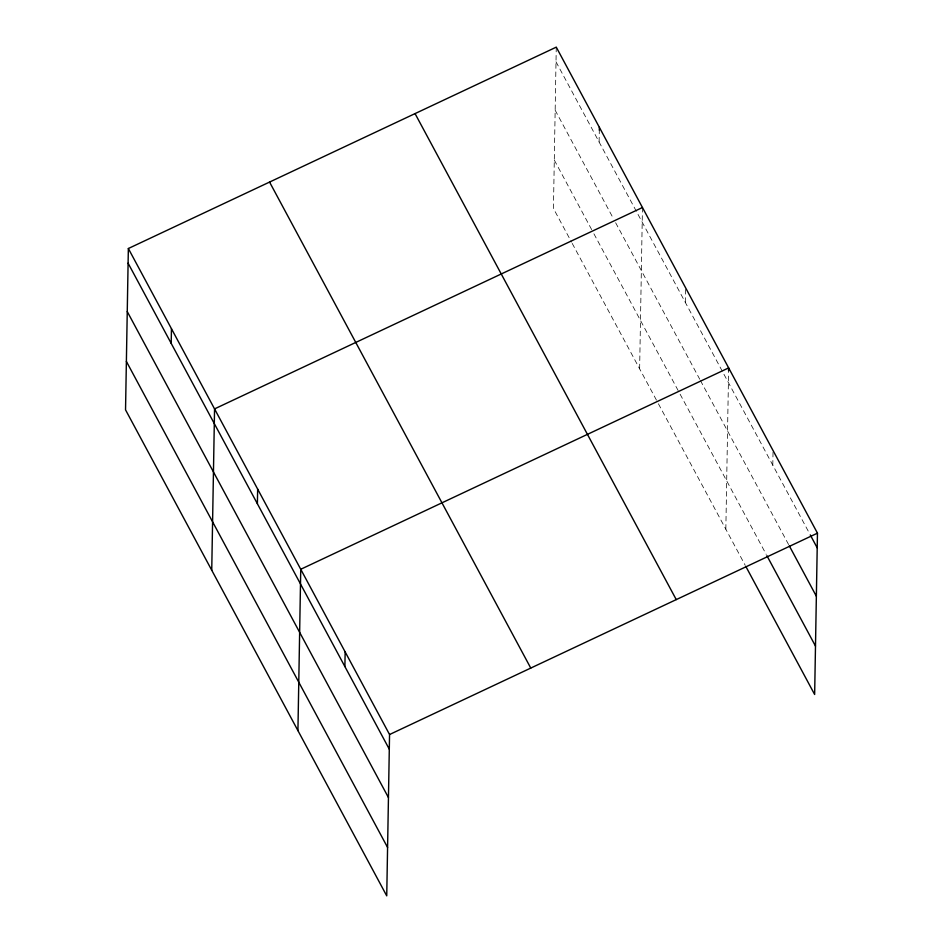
<?xml version="1.0" encoding="UTF-8"?>
<svg xmlns="http://www.w3.org/2000/svg" width="943" height="943" viewBox="0 0 943 943"><rect width="100%" height="100%" fill="white"/><g stroke="black" fill="none" stroke-linecap="round" stroke-linejoin="round"><path stroke-width="0.71" stroke-dasharray="4.71 3.54" d="M556.264 47.15L553.447 208.474L571.517 242.103M599.1 142.004L599.312 130.275M639.637 368.854L642.454 207.531M685.302 302.385L685.549 287.721M725.839 529.235L728.597 370.847M772.8 465.194L773.06 450.542M556.005 61.814L809.577 533.62M555.156 110.213L612.856 217.562M615.638 222.737L699.741 379.239M700.437 380.536L788.607 544.582M554.295 160.074L593.218 232.508M593.913 233.793L679.408 392.889M680.103 394.186L766.223 554.425M572.212 243.4L657.719 402.484M658.414 403.781L745.265 565.387"/><path stroke-width="1.41" d="M128.354 248.516L125.537 409.84L386.736 895.85L389.553 734.526L128.354 248.516L556.264 47.15L817.463 533.16L814.646 694.484L745.96 566.672M171.202 343.37L171.449 328.706M211.739 570.22L214.556 408.897L642.454 207.531M257.392 503.751L257.651 489.087M297.929 730.601L300.746 569.277L728.656 367.911L728.597 370.847M344.89 666.56L345.15 651.908M599.312 130.275L599.359 127.34M389.553 734.526L817.463 533.16M810.261 534.905L817.204 547.824M789.303 545.867L816.355 596.224M766.918 555.722L815.483 646.085M415.05 113.596L676.249 599.607M269.568 182.07L530.768 668.08M128.095 263.18L389.294 749.19M127.258 311.579L388.457 797.589M126.386 361.44L387.585 847.451"/></g></svg>
